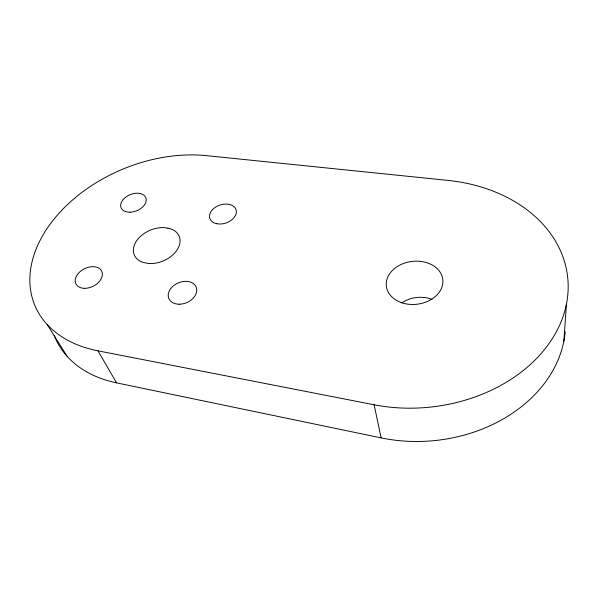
<?xml version="1.0" encoding="UTF-8"?>
<svg xmlns="http://www.w3.org/2000/svg" width="597" height="597" viewBox="0 0 597 597"><rect width="100%" height="100%" fill="white"/><g stroke="black" fill="none" stroke-linecap="round" stroke-linejoin="round"><path stroke-width="0.9" d="M563.866 341.103L566.404 304.291M97.975 350.835L374.14 404.781A149.369 113.848 -6.6 0 0 563.523 315.186A149.369 113.848 -6.6 0 0 447.944 180.398L206.502 155.653A133.556 92.042 -22.5 0 0 41.917 236.942A133.556 92.042 -22.5 0 0 97.975 350.835L116.564 382.856L381.117 437.885A142.489 112.169 -5.7 0 0 565.217 331.805M47.141 324.484L67.237 356.476M374.14 404.781L381.117 437.885M401.751 302.948A27.134 21.261 -6 0 1 431.937 299.343M116.564 382.856A127.997 91.565 -23 0 1 54.208 335.454M167.891 228.211L164.742 227.651A24.313 16.679 -22.4 0 0 136.123 241.539A24.313 16.679 -22.4 0 0 142.907 262.374L148.332 263.478A24.313 16.679 -22.4 0 0 177.346 249.553A24.313 16.679 -22.4 0 0 170.07 228.636L167.891 228.211M401.177 302.552A28.425 21.559 -6.8 0 0 442.892 280.702A28.425 21.559 -6.8 0 0 399.624 265.195A28.425 21.559 -6.8 0 0 401.177 302.552M130.004 212.211A13.365 8.701 -22.1 0 0 145.847 197.741A13.365 8.701 -22.1 0 0 124.482 198.182A13.365 8.701 -22.1 0 0 130.004 212.211M84.714 288.329A14.38 9.776 -26.3 0 0 102.08 272.083A14.38 9.776 -26.3 0 0 79.61 272.075A14.38 9.776 -26.3 0 0 84.714 288.329M216.875 223.741A13.806 9.462 -18.4 0 0 236.345 211.241A13.806 9.462 -18.4 0 0 215.569 207.144A13.806 9.462 -18.4 0 0 216.875 223.741M179.167 304.216A14.821 10.739 -22.8 0 0 196.174 287.097A14.821 10.739 -22.8 0 0 172.115 287A14.821 10.739 -22.8 0 0 179.167 304.216"/></g></svg>
